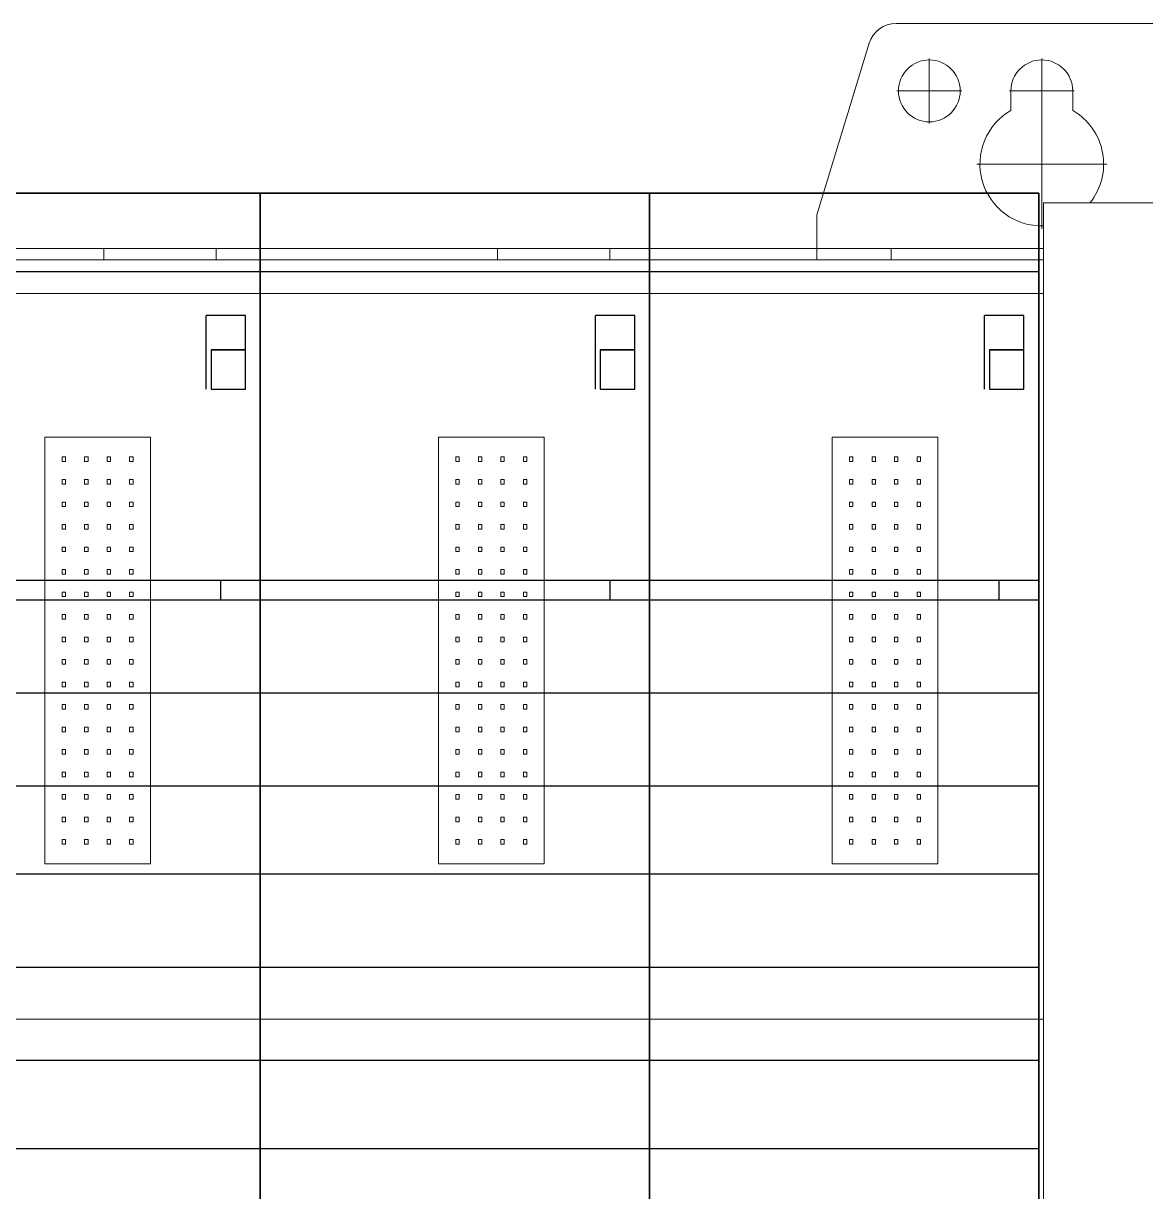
# Model space of a CAD drawing. Header units: millimetres. Extents: x 0 to 3780, y 0 to 2673.
# Drawn here: x 579.9 to 679.7, y 282.2 to 386 of the extents above; entities that cross this region are included whole.
import ezdxf

# ---------------------------------------------------------------- set-up
doc = ezdxf.new("R2010")
doc.units = ezdxf.units.MM
for name, color, linetype, lineweight in [('AM_0', 7, 'Continuous', 5), ('AM_7', 7, 'Continuous', 5), ('AM_9', 6, 'Continuous', 5), ('EPLAN102', 7, 'Continuous', 5)]:
    doc.layers.add(name, color=color, linetype=linetype, lineweight=lineweight)

msp = doc.modelspace()

# ---------------------------------------------------------------- linework, layer by layer
at = {"layer": 'AM_0'}
for p, q in [((683.39, 386.03), (657.48, 386.03)), ((655.09, 384.26), (650.43, 369.03)), ((667.68, 380.03), (667.68, 378.29)), ((673.18, 378.29), (673.18, 380.03)), ((680.48, 370.08), (670.58, 370.08)), ((670.58, 370.08), (670.58, 224.8)), ((650.43, 369.03), (650.43, 366.03)), ((495.23, 366.03), (670.58, 366.03)), ((495.23, 365.03), (670.58, 365.03)), ((670.58, 362.02), (495.23, 362.02)), ((591.19, 349.25), (581.79, 349.25)), ((581.79, 349.25), (581.79, 311.35)), ((591.19, 311.35), (591.19, 349.25)), ((626.19, 349.25), (616.79, 349.25)), ((616.79, 349.25), (616.79, 311.35)), ((626.19, 311.35), (626.19, 349.25)), ((661.19, 349.25), (651.79, 349.25)), ((651.79, 349.25), (651.79, 311.35)), ((661.19, 311.35), (661.19, 349.25)), ((583.34, 347.5), (583.34, 347.09)), ((583.64, 347.5), (583.34, 347.5)), ((583.34, 347.09), (583.64, 347.09)), ((583.64, 347.09), (583.64, 347.5)), ((585.34, 347.5), (585.34, 347.09)), ((585.64, 347.5), (585.34, 347.5)), ((585.34, 347.09), (585.64, 347.09)), ((585.64, 347.09), (585.64, 347.5)), ((587.34, 347.5), (587.34, 347.09)), ((587.64, 347.5), (587.34, 347.5)), ((587.34, 347.09), (587.64, 347.09)), ((587.64, 347.09), (587.64, 347.5)), ((589.34, 347.5), (589.34, 347.09)), ((589.64, 347.5), (589.34, 347.5)), ((589.34, 347.09), (589.64, 347.09)), ((589.64, 347.09), (589.64, 347.5)), ((618.34, 347.5), (618.34, 347.09)), ((618.64, 347.5), (618.34, 347.5)), ((618.34, 347.09), (618.64, 347.09)), ((618.64, 347.09), (618.64, 347.5)), ((620.34, 347.5), (620.34, 347.09)), ((620.64, 347.5), (620.34, 347.5)), ((620.34, 347.09), (620.64, 347.09)), ((620.64, 347.09), (620.64, 347.5)), ((622.34, 347.5), (622.34, 347.09)), ((622.64, 347.5), (622.34, 347.5)), ((622.34, 347.09), (622.64, 347.09)), ((622.64, 347.09), (622.64, 347.5)), ((624.34, 347.5), (624.34, 347.09)), ((624.64, 347.5), (624.34, 347.5)), ((624.34, 347.09), (624.64, 347.09)), ((624.64, 347.09), (624.64, 347.5)), ((653.34, 347.5), (653.34, 347.09)), ((653.64, 347.5), (653.34, 347.5)), ((653.34, 347.09), (653.64, 347.09)), ((653.64, 347.09), (653.64, 347.5)), ((655.34, 347.5), (655.34, 347.09)), ((655.64, 347.5), (655.34, 347.5)), ((655.34, 347.09), (655.64, 347.09)), ((655.64, 347.09), (655.64, 347.5)), ((657.34, 347.5), (657.34, 347.09)), ((657.64, 347.5), (657.34, 347.5)), ((657.34, 347.09), (657.64, 347.09)), ((657.64, 347.09), (657.64, 347.5)), ((659.34, 347.5), (659.34, 347.09)), ((659.64, 347.5), (659.34, 347.5)), ((659.34, 347.09), (659.64, 347.09)), ((659.64, 347.09), (659.64, 347.5)), ((583.34, 345.5), (583.34, 345.09)), ((583.64, 345.5), (583.34, 345.5)), ((583.34, 345.09), (583.64, 345.09)), ((583.64, 345.09), (583.64, 345.5)), ((585.34, 345.5), (585.34, 345.09)), ((585.64, 345.5), (585.34, 345.5)), ((585.34, 345.09), (585.64, 345.09)), ((585.64, 345.09), (585.64, 345.5)), ((587.34, 345.5), (587.34, 345.09)), ((587.64, 345.5), (587.34, 345.5)), ((587.34, 345.09), (587.64, 345.09)), ((587.64, 345.09), (587.64, 345.5)), ((589.34, 345.5), (589.34, 345.09)), ((589.64, 345.5), (589.34, 345.5)), ((589.34, 345.09), (589.64, 345.09)), ((589.64, 345.09), (589.64, 345.5)), ((618.34, 345.5), (618.34, 345.09)), ((618.64, 345.5), (618.34, 345.5)), ((618.34, 345.09), (618.64, 345.09)), ((618.64, 345.09), (618.64, 345.5)), ((620.34, 345.5), (620.34, 345.09)), ((620.64, 345.5), (620.34, 345.5)), ((620.34, 345.09), (620.64, 345.09)), ((620.64, 345.09), (620.64, 345.5)), ((622.34, 345.5), (622.34, 345.09)), ((622.64, 345.5), (622.34, 345.5)), ((622.34, 345.09), (622.64, 345.09)), ((622.64, 345.09), (622.64, 345.5)), ((624.34, 345.5), (624.34, 345.09)), ((624.64, 345.5), (624.34, 345.5)), ((624.34, 345.09), (624.64, 345.09)), ((624.64, 345.09), (624.64, 345.5)), ((653.34, 345.5), (653.34, 345.09)), ((653.64, 345.5), (653.34, 345.5)), ((653.34, 345.09), (653.64, 345.09)), ((653.64, 345.09), (653.64, 345.5)), ((655.34, 345.5), (655.34, 345.09)), ((655.64, 345.5), (655.34, 345.5)), ((655.34, 345.09), (655.64, 345.09)), ((655.64, 345.09), (655.64, 345.5)), ((657.64, 345.5), (657.34, 345.5)), ((657.34, 345.5), (657.34, 345.09)), ((657.34, 345.09), (657.64, 345.09)), ((657.64, 345.09), (657.64, 345.5)), ((659.34, 345.5), (659.34, 345.09)), ((659.64, 345.5), (659.34, 345.5)), ((659.34, 345.09), (659.64, 345.09)), ((659.64, 345.09), (659.64, 345.5)), ((583.34, 343.5), (583.34, 343.09)), ((583.64, 343.5), (583.34, 343.5)), ((583.34, 343.09), (583.64, 343.09)), ((583.64, 343.09), (583.64, 343.5)), ((585.34, 343.5), (585.34, 343.09)), ((585.64, 343.5), (585.34, 343.5)), ((585.34, 343.09), (585.64, 343.09)), ((585.64, 343.09), (585.64, 343.5)), ((587.34, 343.5), (587.34, 343.09)), ((587.64, 343.5), (587.34, 343.5)), ((587.34, 343.09), (587.64, 343.09)), ((587.64, 343.09), (587.64, 343.5)), ((589.34, 343.5), (589.34, 343.09)), ((589.64, 343.5), (589.34, 343.5)), ((589.34, 343.09), (589.64, 343.09)), ((589.64, 343.09), (589.64, 343.5)), ((618.34, 343.5), (618.34, 343.09)), ((618.64, 343.5), (618.34, 343.5)), ((618.34, 343.09), (618.64, 343.09)), ((618.64, 343.09), (618.64, 343.5)), ((620.34, 343.5), (620.34, 343.09)), ((620.64, 343.5), (620.34, 343.5)), ((620.34, 343.09), (620.64, 343.09)), ((620.64, 343.09), (620.64, 343.5)), ((622.34, 343.5), (622.34, 343.09)), ((622.64, 343.5), (622.34, 343.5)), ((622.34, 343.09), (622.64, 343.09)), ((622.64, 343.09), (622.64, 343.5)), ((624.34, 343.5), (624.34, 343.09)), ((624.64, 343.5), (624.34, 343.5)), ((624.34, 343.09), (624.64, 343.09)), ((624.64, 343.09), (624.64, 343.5)), ((653.34, 343.5), (653.34, 343.09)), ((653.64, 343.5), (653.34, 343.5)), ((653.34, 343.09), (653.64, 343.09)), ((653.64, 343.09), (653.64, 343.5)), ((655.34, 343.5), (655.34, 343.09)), ((655.64, 343.5), (655.34, 343.5)), ((655.34, 343.09), (655.64, 343.09)), ((655.64, 343.09), (655.64, 343.5)), ((657.34, 343.5), (657.34, 343.09)), ((657.64, 343.5), (657.34, 343.5)), ((657.34, 343.09), (657.64, 343.09)), ((657.64, 343.09), (657.64, 343.5)), ((659.64, 343.5), (659.34, 343.5)), ((659.34, 343.5), (659.34, 343.09)), ((659.34, 343.09), (659.64, 343.09)), ((659.64, 343.09), (659.64, 343.5)), ((583.34, 341.5), (583.34, 341.09)), ((583.64, 341.5), (583.34, 341.5)), ((583.34, 341.09), (583.64, 341.09)), ((583.64, 341.09), (583.64, 341.5)), ((585.34, 341.5), (585.34, 341.09)), ((585.64, 341.5), (585.34, 341.5)), ((585.34, 341.09), (585.64, 341.09)), ((585.64, 341.09), (585.64, 341.5)), ((587.34, 341.5), (587.34, 341.09)), ((587.64, 341.5), (587.34, 341.5)), ((587.34, 341.09), (587.64, 341.09)), ((587.64, 341.09), (587.64, 341.5)), ((589.34, 341.5), (589.34, 341.09)), ((589.64, 341.5), (589.34, 341.5)), ((589.34, 341.09), (589.64, 341.09)), ((589.64, 341.09), (589.64, 341.5)), ((618.64, 341.5), (618.34, 341.5)), ((618.34, 341.5), (618.34, 341.09)), ((618.34, 341.09), (618.64, 341.09)), ((618.64, 341.09), (618.64, 341.5)), ((620.34, 341.5), (620.34, 341.09)), ((620.64, 341.5), (620.34, 341.5)), ((620.34, 341.09), (620.64, 341.09)), ((620.64, 341.09), (620.64, 341.5)), ((622.34, 341.5), (622.34, 341.09)), ((622.64, 341.5), (622.34, 341.5)), ((622.34, 341.09), (622.64, 341.09)), ((622.64, 341.09), (622.64, 341.5)), ((624.34, 341.5), (624.34, 341.09)), ((624.64, 341.5), (624.34, 341.5)), ((624.34, 341.09), (624.64, 341.09)), ((624.64, 341.09), (624.64, 341.5)), ((653.34, 341.5), (653.34, 341.09)), ((653.64, 341.5), (653.34, 341.5)), ((653.34, 341.09), (653.64, 341.09)), ((653.64, 341.09), (653.64, 341.5)), ((655.34, 341.5), (655.34, 341.09)), ((655.64, 341.5), (655.34, 341.5)), ((655.34, 341.09), (655.64, 341.09)), ((655.64, 341.09), (655.64, 341.5)), ((657.34, 341.5), (657.34, 341.09)), ((657.64, 341.5), (657.34, 341.5)), ((657.34, 341.09), (657.64, 341.09)), ((657.64, 341.09), (657.64, 341.5)), ((659.34, 341.5), (659.34, 341.09)), ((659.64, 341.5), (659.34, 341.5)), ((659.34, 341.09), (659.64, 341.09)), ((659.64, 341.09), (659.64, 341.5)), ((583.34, 339.5), (583.34, 339.09)), ((583.64, 339.5), (583.34, 339.5)), ((583.64, 339.09), (583.64, 339.5)), ((585.34, 339.5), (585.34, 339.09)), ((585.64, 339.5), (585.34, 339.5)), ((585.64, 339.09), (585.64, 339.5)), ((587.34, 339.5), (587.34, 339.09)), ((587.64, 339.5), (587.34, 339.5)), ((587.64, 339.09), (587.64, 339.5)), ((589.34, 339.5), (589.34, 339.09)), ((589.64, 339.5), (589.34, 339.5)), ((589.64, 339.09), (589.64, 339.5)), ((618.34, 339.5), (618.34, 339.09)), ((618.64, 339.5), (618.34, 339.5)), ((618.64, 339.09), (618.64, 339.5)), ((620.34, 339.5), (620.34, 339.09)), ((620.64, 339.5), (620.34, 339.5)), ((620.64, 339.09), (620.64, 339.5)), ((622.34, 339.5), (622.34, 339.09)), ((622.64, 339.5), (622.34, 339.5)), ((622.64, 339.09), (622.64, 339.5)), ((624.34, 339.5), (624.34, 339.09)), ((624.64, 339.5), (624.34, 339.5)), ((624.64, 339.09), (624.64, 339.5)), ((653.34, 339.5), (653.34, 339.09)), ((653.64, 339.5), (653.34, 339.5)), ((653.64, 339.09), (653.64, 339.5)), ((655.34, 339.5), (655.34, 339.09)), ((655.64, 339.5), (655.34, 339.5)), ((655.64, 339.09), (655.64, 339.5)), ((657.34, 339.5), (657.34, 339.09)), ((657.64, 339.5), (657.34, 339.5)), ((657.64, 339.09), (657.64, 339.5)), ((659.34, 339.5), (659.34, 339.09)), ((659.64, 339.5), (659.34, 339.5)), ((659.64, 339.09), (659.64, 339.5)), ((583.34, 339.09), (583.64, 339.09)), ((585.34, 339.09), (585.64, 339.09)), ((587.34, 339.09), (587.64, 339.09)), ((589.34, 339.09), (589.64, 339.09)), ((618.34, 339.09), (618.64, 339.09)), ((620.34, 339.09), (620.64, 339.09)), ((622.34, 339.09), (622.64, 339.09)), ((624.34, 339.09), (624.64, 339.09)), ((653.34, 339.09), (653.64, 339.09)), ((655.34, 339.09), (655.64, 339.09)), ((657.34, 339.09), (657.64, 339.09)), ((659.34, 339.09), (659.64, 339.09)), ((583.34, 337.5), (583.34, 337.09)), ((583.64, 337.5), (583.34, 337.5)), ((583.64, 337.09), (583.64, 337.5)), ((585.34, 337.5), (585.34, 337.09)), ((585.64, 337.5), (585.34, 337.5)), ((585.64, 337.09), (585.64, 337.5)), ((587.34, 337.5), (587.34, 337.09)), ((587.64, 337.5), (587.34, 337.5)), ((587.64, 337.09), (587.64, 337.5)), ((589.34, 337.5), (589.34, 337.09)), ((589.64, 337.5), (589.34, 337.5)), ((589.64, 337.09), (589.64, 337.5)), ((618.34, 337.5), (618.34, 337.09)), ((618.64, 337.5), (618.34, 337.5)), ((618.64, 337.09), (618.64, 337.5)), ((620.34, 337.5), (620.34, 337.09)), ((620.64, 337.5), (620.34, 337.5)), ((620.64, 337.09), (620.64, 337.5)), ((622.34, 337.5), (622.34, 337.09)), ((622.64, 337.5), (622.34, 337.5)), ((622.64, 337.09), (622.64, 337.5)), ((624.34, 337.5), (624.34, 337.09)), ((624.64, 337.5), (624.34, 337.5)), ((624.64, 337.09), (624.64, 337.5)), ((653.34, 337.5), (653.34, 337.09)), ((653.64, 337.5), (653.34, 337.5)), ((653.64, 337.09), (653.64, 337.5)), ((655.34, 337.5), (655.34, 337.09)), ((655.64, 337.5), (655.34, 337.5)), ((655.64, 337.09), (655.64, 337.5)), ((657.34, 337.5), (657.34, 337.09)), ((657.64, 337.5), (657.34, 337.5)), ((657.64, 337.09), (657.64, 337.5)), ((659.34, 337.5), (659.34, 337.09)), ((659.64, 337.5), (659.34, 337.5)), ((659.64, 337.09), (659.64, 337.5)), ((583.34, 337.09), (583.64, 337.09)), ((585.34, 337.09), (585.64, 337.09)), ((587.34, 337.09), (587.64, 337.09)), ((589.34, 337.09), (589.64, 337.09)), ((618.34, 337.09), (618.64, 337.09)), ((620.34, 337.09), (620.64, 337.09)), ((622.34, 337.09), (622.64, 337.09)), ((624.34, 337.09), (624.64, 337.09)), ((653.34, 337.09), (653.64, 337.09)), ((655.34, 337.09), (655.64, 337.09)), ((657.34, 337.09), (657.64, 337.09)), ((659.34, 337.09), (659.64, 337.09)), ((583.34, 335.5), (583.34, 335.09)), ((583.64, 335.5), (583.34, 335.5)), ((583.64, 335.09), (583.64, 335.5)), ((585.34, 335.5), (585.34, 335.09)), ((585.64, 335.5), (585.34, 335.5)), ((585.64, 335.09), (585.64, 335.5)), ((587.34, 335.5), (587.34, 335.09)), ((587.64, 335.5), (587.34, 335.5)), ((587.64, 335.09), (587.64, 335.5)), ((589.34, 335.5), (589.34, 335.09)), ((589.64, 335.5), (589.34, 335.5)), ((589.64, 335.09), (589.64, 335.5)), ((618.34, 335.5), (618.34, 335.09)), ((618.64, 335.5), (618.34, 335.5)), ((618.64, 335.09), (618.64, 335.5)), ((620.34, 335.5), (620.34, 335.09)), ((620.64, 335.5), (620.34, 335.5)), ((620.64, 335.09), (620.64, 335.5)), ((622.34, 335.5), (622.34, 335.09)), ((622.64, 335.5), (622.34, 335.5)), ((622.64, 335.09), (622.64, 335.5)), ((624.34, 335.5), (624.34, 335.09)), ((624.64, 335.5), (624.34, 335.5)), ((624.64, 335.09), (624.64, 335.5)), ((653.34, 335.5), (653.34, 335.09)), ((653.64, 335.5), (653.34, 335.5)), ((653.64, 335.09), (653.64, 335.5)), ((655.34, 335.5), (655.34, 335.09)), ((655.64, 335.5), (655.34, 335.5)), ((655.64, 335.09), (655.64, 335.5)), ((657.34, 335.5), (657.34, 335.09)), ((657.64, 335.5), (657.34, 335.5)), ((657.64, 335.09), (657.64, 335.5)), ((659.34, 335.5), (659.34, 335.09)), ((659.64, 335.5), (659.34, 335.5)), ((659.64, 335.09), (659.64, 335.5)), ((583.34, 335.09), (583.64, 335.09)), ((585.34, 335.09), (585.64, 335.09)), ((587.34, 335.09), (587.64, 335.09)), ((589.34, 335.09), (589.64, 335.09)), ((618.34, 335.09), (618.64, 335.09)), ((620.34, 335.09), (620.64, 335.09)), ((622.34, 335.09), (622.64, 335.09)), ((624.34, 335.09), (624.64, 335.09)), ((653.34, 335.09), (653.64, 335.09)), ((655.34, 335.09), (655.64, 335.09)), ((657.34, 335.09), (657.64, 335.09)), ((659.34, 335.09), (659.64, 335.09)), ((583.34, 333.5), (583.34, 333.09)), ((583.64, 333.5), (583.34, 333.5)), ((583.64, 333.09), (583.64, 333.5)), ((585.34, 333.5), (585.34, 333.09)), ((585.64, 333.5), (585.34, 333.5)), ((585.64, 333.09), (585.64, 333.5)), ((587.34, 333.5), (587.34, 333.09)), ((587.64, 333.5), (587.34, 333.5)), ((587.64, 333.09), (587.64, 333.5)), ((589.34, 333.5), (589.34, 333.09)), ((589.64, 333.5), (589.34, 333.5)), ((589.64, 333.09), (589.64, 333.5)), ((618.34, 333.5), (618.34, 333.09)), ((618.64, 333.5), (618.34, 333.5)), ((618.64, 333.09), (618.64, 333.5)), ((620.34, 333.5), (620.34, 333.09)), ((620.64, 333.5), (620.34, 333.5)), ((620.64, 333.09), (620.64, 333.5)), ((622.34, 333.5), (622.34, 333.09)), ((622.64, 333.5), (622.34, 333.5)), ((622.64, 333.09), (622.64, 333.5)), ((624.34, 333.5), (624.34, 333.09)), ((624.64, 333.5), (624.34, 333.5)), ((624.64, 333.09), (624.64, 333.5)), ((653.64, 333.5), (653.34, 333.5)), ((653.34, 333.5), (653.34, 333.09)), ((653.64, 333.09), (653.64, 333.5)), ((655.34, 333.5), (655.34, 333.09)), ((655.64, 333.5), (655.34, 333.5)), ((655.64, 333.09), (655.64, 333.5)), ((657.34, 333.5), (657.34, 333.09)), ((657.64, 333.5), (657.34, 333.5)), ((657.64, 333.09), (657.64, 333.5)), ((659.34, 333.5), (659.34, 333.09)), ((659.64, 333.5), (659.34, 333.5)), ((659.64, 333.09), (659.64, 333.5)), ((583.34, 333.09), (583.64, 333.09)), ((585.34, 333.09), (585.64, 333.09)), ((587.34, 333.09), (587.64, 333.09)), ((589.34, 333.09), (589.64, 333.09)), ((618.34, 333.09), (618.64, 333.09)), ((620.34, 333.09), (620.64, 333.09)), ((622.34, 333.09), (622.64, 333.09)), ((624.34, 333.09), (624.64, 333.09)), ((653.34, 333.09), (653.64, 333.09)), ((655.34, 333.09), (655.64, 333.09)), ((657.34, 333.09), (657.64, 333.09)), ((659.34, 333.09), (659.64, 333.09)), ((583.34, 331.5), (583.34, 331.09)), ((583.64, 331.5), (583.34, 331.5)), ((583.64, 331.09), (583.64, 331.5)), ((585.34, 331.5), (585.34, 331.09)), ((585.64, 331.5), (585.34, 331.5)), ((585.64, 331.09), (585.64, 331.5)), ((587.34, 331.5), (587.34, 331.09)), ((587.64, 331.5), (587.34, 331.5)), ((587.64, 331.09), (587.64, 331.5)), ((589.34, 331.5), (589.34, 331.09)), ((589.64, 331.5), (589.34, 331.5)), ((589.64, 331.09), (589.64, 331.5)), ((618.64, 331.5), (618.34, 331.5)), ((618.34, 331.5), (618.34, 331.09)), ((618.64, 331.09), (618.64, 331.5)), ((620.34, 331.5), (620.34, 331.09)), ((620.64, 331.5), (620.34, 331.5)), ((620.64, 331.09), (620.64, 331.5)), ((622.34, 331.5), (622.34, 331.09)), ((622.64, 331.5), (622.34, 331.5)), ((622.64, 331.09), (622.64, 331.5)), ((624.34, 331.5), (624.34, 331.09)), ((624.64, 331.5), (624.34, 331.5)), ((624.64, 331.09), (624.64, 331.5)), ((653.34, 331.5), (653.34, 331.09)), ((653.64, 331.5), (653.34, 331.5)), ((653.64, 331.09), (653.64, 331.5)), ((655.34, 331.5), (655.34, 331.09)), ((655.64, 331.5), (655.34, 331.5)), ((655.64, 331.09), (655.64, 331.5)), ((657.34, 331.5), (657.34, 331.09)), ((657.64, 331.5), (657.34, 331.5)), ((657.64, 331.09), (657.64, 331.5)), ((659.34, 331.5), (659.34, 331.09)), ((659.64, 331.5), (659.34, 331.5)), ((659.64, 331.09), (659.64, 331.5)), ((583.34, 331.09), (583.64, 331.09)), ((585.34, 331.09), (585.64, 331.09)), ((587.34, 331.09), (587.64, 331.09)), ((589.34, 331.09), (589.64, 331.09)), ((618.34, 331.09), (618.64, 331.09)), ((620.34, 331.09), (620.64, 331.09)), ((622.34, 331.09), (622.64, 331.09)), ((624.34, 331.09), (624.64, 331.09)), ((653.34, 331.09), (653.64, 331.09)), ((655.34, 331.09), (655.64, 331.09)), ((657.34, 331.09), (657.64, 331.09)), ((659.34, 331.09), (659.64, 331.09)), ((583.34, 329.5), (583.34, 329.09)), ((583.64, 329.5), (583.34, 329.5)), ((583.34, 329.09), (583.64, 329.09)), ((583.64, 329.09), (583.64, 329.5)), ((585.34, 329.5), (585.34, 329.09)), ((585.64, 329.5), (585.34, 329.5)), ((585.34, 329.09), (585.64, 329.09)), ((585.64, 329.09), (585.64, 329.5)), ((587.34, 329.5), (587.34, 329.09)), ((587.64, 329.5), (587.34, 329.5)), ((587.34, 329.09), (587.64, 329.09)), ((587.64, 329.09), (587.64, 329.5)), ((589.34, 329.5), (589.34, 329.09)), ((589.64, 329.5), (589.34, 329.5)), ((589.34, 329.09), (589.64, 329.09)), ((589.64, 329.09), (589.64, 329.5)), ((618.64, 329.5), (618.34, 329.5)), ((618.34, 329.5), (618.34, 329.09)), ((618.34, 329.09), (618.64, 329.09)), ((618.64, 329.09), (618.64, 329.5)), ((620.34, 329.5), (620.34, 329.09)), ((620.64, 329.5), (620.34, 329.5)), ((620.34, 329.09), (620.64, 329.09)), ((620.64, 329.09), (620.64, 329.5)), ((622.34, 329.5), (622.34, 329.09)), ((622.64, 329.5), (622.34, 329.5)), ((622.34, 329.09), (622.64, 329.09)), ((622.64, 329.09), (622.64, 329.5)), ((624.34, 329.5), (624.34, 329.09)), ((624.64, 329.5), (624.34, 329.5)), ((624.34, 329.09), (624.64, 329.09)), ((624.64, 329.09), (624.64, 329.5)), ((653.64, 329.5), (653.34, 329.5)), ((653.34, 329.5), (653.34, 329.09)), ((653.34, 329.09), (653.64, 329.09)), ((653.64, 329.09), (653.64, 329.5)), ((655.34, 329.5), (655.34, 329.09)), ((655.64, 329.5), (655.34, 329.5)), ((655.34, 329.09), (655.64, 329.09)), ((655.64, 329.09), (655.64, 329.5)), ((657.34, 329.5), (657.34, 329.09)), ((657.64, 329.5), (657.34, 329.5)), ((657.34, 329.09), (657.64, 329.09)), ((657.64, 329.09), (657.64, 329.5)), ((659.34, 329.5), (659.34, 329.09)), ((659.64, 329.5), (659.34, 329.5)), ((659.34, 329.09), (659.64, 329.09)), ((659.64, 329.09), (659.64, 329.5)), ((583.34, 327.5), (583.34, 327.09)), ((583.64, 327.5), (583.34, 327.5)), ((583.34, 327.09), (583.64, 327.09)), ((583.64, 327.09), (583.64, 327.5)), ((585.34, 327.5), (585.34, 327.09)), ((585.64, 327.5), (585.34, 327.5)), ((585.34, 327.09), (585.64, 327.09)), ((585.64, 327.09), (585.64, 327.5)), ((587.64, 327.5), (587.34, 327.5)), ((587.34, 327.5), (587.34, 327.09)), ((587.34, 327.09), (587.64, 327.09)), ((587.64, 327.09), (587.64, 327.5)), ((589.34, 327.5), (589.34, 327.09)), ((589.64, 327.5), (589.34, 327.5)), ((589.34, 327.09), (589.64, 327.09)), ((589.64, 327.09), (589.64, 327.5)), ((618.64, 327.5), (618.34, 327.5)), ((618.34, 327.5), (618.34, 327.09)), ((618.34, 327.09), (618.64, 327.09)), ((618.64, 327.09), (618.64, 327.5)), ((620.34, 327.5), (620.34, 327.09)), ((620.64, 327.5), (620.34, 327.5)), ((620.34, 327.09), (620.64, 327.09)), ((620.64, 327.09), (620.64, 327.5)), ((622.34, 327.5), (622.34, 327.09)), ((622.64, 327.5), (622.34, 327.5)), ((622.34, 327.09), (622.64, 327.09)), ((622.64, 327.09), (622.64, 327.5)), ((624.34, 327.5), (624.34, 327.09)), ((624.64, 327.5), (624.34, 327.5)), ((624.34, 327.09), (624.64, 327.09)), ((624.64, 327.09), (624.64, 327.5)), ((653.64, 327.5), (653.34, 327.5)), ((653.34, 327.5), (653.34, 327.09)), ((653.34, 327.09), (653.64, 327.09)), ((653.64, 327.09), (653.64, 327.5)), ((655.34, 327.5), (655.34, 327.09)), ((655.64, 327.5), (655.34, 327.5)), ((655.34, 327.09), (655.64, 327.09)), ((655.64, 327.09), (655.64, 327.5)), ((657.34, 327.5), (657.34, 327.09)), ((657.64, 327.5), (657.34, 327.5)), ((657.34, 327.09), (657.64, 327.09)), ((657.64, 327.09), (657.64, 327.5)), ((659.34, 327.5), (659.34, 327.09)), ((659.64, 327.5), (659.34, 327.5)), ((659.34, 327.09), (659.64, 327.09)), ((659.64, 327.09), (659.64, 327.5)), ((583.34, 325.5), (583.34, 325.09)), ((583.64, 325.5), (583.34, 325.5)), ((583.34, 325.09), (583.64, 325.09)), ((583.64, 325.09), (583.64, 325.5)), ((585.34, 325.5), (585.34, 325.09)), ((585.64, 325.5), (585.34, 325.5)), ((585.34, 325.09), (585.64, 325.09)), ((585.64, 325.09), (585.64, 325.5)), ((587.34, 325.5), (587.34, 325.09)), ((587.64, 325.5), (587.34, 325.5)), ((587.34, 325.09), (587.64, 325.09)), ((587.64, 325.09), (587.64, 325.5)), ((589.34, 325.5), (589.34, 325.09)), ((589.64, 325.5), (589.34, 325.5)), ((589.34, 325.09), (589.64, 325.09)), ((589.64, 325.09), (589.64, 325.5)), ((618.64, 325.5), (618.34, 325.5)), ((618.34, 325.5), (618.34, 325.09)), ((618.34, 325.09), (618.64, 325.09)), ((618.64, 325.09), (618.64, 325.5)), ((620.34, 325.5), (620.34, 325.09)), ((620.64, 325.5), (620.34, 325.5)), ((620.34, 325.09), (620.64, 325.09)), ((620.64, 325.09), (620.64, 325.5)), ((622.34, 325.5), (622.34, 325.09)), ((622.64, 325.5), (622.34, 325.5)), ((622.34, 325.09), (622.64, 325.09)), ((622.64, 325.09), (622.64, 325.5)), ((624.34, 325.5), (624.34, 325.09)), ((624.64, 325.5), (624.34, 325.5)), ((624.34, 325.09), (624.64, 325.09)), ((624.64, 325.09), (624.64, 325.5)), ((653.34, 325.5), (653.34, 325.09)), ((653.64, 325.5), (653.34, 325.5)), ((653.34, 325.09), (653.64, 325.09)), ((653.64, 325.09), (653.64, 325.5)), ((655.34, 325.5), (655.34, 325.09)), ((655.64, 325.5), (655.34, 325.5)), ((655.34, 325.09), (655.64, 325.09)), ((655.64, 325.09), (655.64, 325.5)), ((657.34, 325.5), (657.34, 325.09)), ((657.64, 325.5), (657.34, 325.5)), ((657.34, 325.09), (657.64, 325.09)), ((657.64, 325.09), (657.64, 325.5)), ((659.64, 325.5), (659.34, 325.5)), ((659.34, 325.5), (659.34, 325.09)), ((659.34, 325.09), (659.64, 325.09)), ((659.64, 325.09), (659.64, 325.5)), ((583.34, 323.5), (583.34, 323.09)), ((583.64, 323.5), (583.34, 323.5)), ((583.34, 323.09), (583.64, 323.09)), ((583.64, 323.09), (583.64, 323.5)), ((585.34, 323.5), (585.34, 323.09)), ((585.64, 323.5), (585.34, 323.5)), ((585.34, 323.09), (585.64, 323.09)), ((585.64, 323.09), (585.64, 323.5)), ((587.34, 323.5), (587.34, 323.09)), ((587.64, 323.5), (587.34, 323.5)), ((587.34, 323.09), (587.64, 323.09)), ((587.64, 323.09), (587.64, 323.5)), ((589.34, 323.5), (589.34, 323.09)), ((589.64, 323.5), (589.34, 323.5)), ((589.34, 323.09), (589.64, 323.09)), ((589.64, 323.09), (589.64, 323.5)), ((618.34, 323.5), (618.34, 323.09)), ((618.64, 323.5), (618.34, 323.5)), ((618.34, 323.09), (618.64, 323.09)), ((618.64, 323.09), (618.64, 323.5)), ((620.34, 323.5), (620.34, 323.09)), ((620.64, 323.5), (620.34, 323.5)), ((620.34, 323.09), (620.64, 323.09)), ((620.64, 323.09), (620.64, 323.5)), ((622.34, 323.5), (622.34, 323.09)), ((622.64, 323.5), (622.34, 323.5)), ((622.34, 323.09), (622.64, 323.09)), ((622.64, 323.09), (622.64, 323.5)), ((624.34, 323.5), (624.34, 323.09)), ((624.64, 323.5), (624.34, 323.5)), ((624.34, 323.09), (624.64, 323.09)), ((624.64, 323.09), (624.64, 323.5)), ((653.64, 323.5), (653.34, 323.5)), ((653.34, 323.5), (653.34, 323.09)), ((653.34, 323.09), (653.64, 323.09)), ((653.64, 323.09), (653.64, 323.5)), ((655.34, 323.5), (655.34, 323.09)), ((655.64, 323.5), (655.34, 323.5)), ((655.34, 323.09), (655.64, 323.09)), ((655.64, 323.09), (655.64, 323.5)), ((657.34, 323.5), (657.34, 323.09)), ((657.64, 323.5), (657.34, 323.5)), ((657.34, 323.09), (657.64, 323.09)), ((657.64, 323.09), (657.64, 323.5)), ((659.34, 323.5), (659.34, 323.09)), ((659.64, 323.5), (659.34, 323.5)), ((659.34, 323.09), (659.64, 323.09)), ((659.64, 323.09), (659.64, 323.5)), ((583.34, 321.5), (583.34, 321.09)), ((583.64, 321.5), (583.34, 321.5)), ((583.34, 321.09), (583.64, 321.09)), ((583.64, 321.09), (583.64, 321.5)), ((585.34, 321.5), (585.34, 321.09)), ((585.64, 321.5), (585.34, 321.5)), ((585.34, 321.09), (585.64, 321.09)), ((585.64, 321.09), (585.64, 321.5)), ((587.34, 321.5), (587.34, 321.09)), ((587.64, 321.5), (587.34, 321.5)), ((587.34, 321.09), (587.64, 321.09)), ((587.64, 321.09), (587.64, 321.5)), ((589.34, 321.5), (589.34, 321.09)), ((589.64, 321.5), (589.34, 321.5)), ((589.34, 321.09), (589.64, 321.09)), ((589.64, 321.09), (589.64, 321.5)), ((618.34, 321.5), (618.34, 321.09)), ((618.64, 321.5), (618.34, 321.5)), ((618.34, 321.09), (618.64, 321.09)), ((618.64, 321.09), (618.64, 321.5)), ((620.34, 321.5), (620.34, 321.09)), ((620.64, 321.5), (620.34, 321.5)), ((620.34, 321.09), (620.64, 321.09)), ((620.64, 321.09), (620.64, 321.5)), ((622.34, 321.5), (622.34, 321.09)), ((622.64, 321.5), (622.34, 321.5)), ((622.34, 321.09), (622.64, 321.09)), ((622.64, 321.09), (622.64, 321.5)), ((624.34, 321.5), (624.34, 321.09)), ((624.64, 321.5), (624.34, 321.5)), ((624.34, 321.09), (624.64, 321.09)), ((624.64, 321.09), (624.64, 321.5)), ((653.64, 321.5), (653.34, 321.5)), ((653.34, 321.5), (653.34, 321.09)), ((653.34, 321.09), (653.64, 321.09)), ((653.64, 321.09), (653.64, 321.5)), ((655.34, 321.5), (655.34, 321.09)), ((655.64, 321.5), (655.34, 321.5)), ((655.34, 321.09), (655.64, 321.09)), ((655.64, 321.09), (655.64, 321.5)), ((657.34, 321.5), (657.34, 321.09)), ((657.64, 321.5), (657.34, 321.5)), ((657.34, 321.09), (657.64, 321.09)), ((657.64, 321.09), (657.64, 321.5)), ((659.34, 321.5), (659.34, 321.09)), ((659.64, 321.5), (659.34, 321.5)), ((659.34, 321.09), (659.64, 321.09)), ((659.64, 321.09), (659.64, 321.5)), ((583.34, 319.5), (583.34, 319.09)), ((583.64, 319.5), (583.34, 319.5)), ((583.34, 319.09), (583.64, 319.09)), ((583.64, 319.09), (583.64, 319.5)), ((585.34, 319.5), (585.34, 319.09)), ((585.64, 319.5), (585.34, 319.5)), ((585.34, 319.09), (585.64, 319.09)), ((585.64, 319.09), (585.64, 319.5)), ((587.34, 319.5), (587.34, 319.09)), ((587.64, 319.5), (587.34, 319.5)), ((587.34, 319.09), (587.64, 319.09)), ((587.64, 319.09), (587.64, 319.5)), ((589.34, 319.5), (589.34, 319.09)), ((589.64, 319.5), (589.34, 319.5)), ((589.34, 319.09), (589.64, 319.09)), ((589.64, 319.09), (589.64, 319.5)), ((618.34, 319.5), (618.34, 319.09)), ((618.64, 319.5), (618.34, 319.5)), ((618.34, 319.09), (618.64, 319.09)), ((618.64, 319.09), (618.64, 319.5)), ((620.34, 319.5), (620.34, 319.09)), ((620.64, 319.5), (620.34, 319.5)), ((620.34, 319.09), (620.64, 319.09)), ((620.64, 319.09), (620.64, 319.5)), ((622.34, 319.5), (622.34, 319.09)), ((622.64, 319.5), (622.34, 319.5)), ((622.34, 319.09), (622.64, 319.09)), ((622.64, 319.09), (622.64, 319.5)), ((624.34, 319.5), (624.34, 319.09)), ((624.64, 319.5), (624.34, 319.5)), ((624.34, 319.09), (624.64, 319.09)), ((624.64, 319.09), (624.64, 319.5)), ((653.64, 319.5), (653.34, 319.5)), ((653.34, 319.5), (653.34, 319.09)), ((653.34, 319.09), (653.64, 319.09)), ((653.64, 319.09), (653.64, 319.5)), ((655.34, 319.5), (655.34, 319.09)), ((655.64, 319.5), (655.34, 319.5)), ((655.34, 319.09), (655.64, 319.09)), ((655.64, 319.09), (655.64, 319.5)), ((657.34, 319.5), (657.34, 319.09)), ((657.64, 319.5), (657.34, 319.5)), ((657.34, 319.09), (657.64, 319.09)), ((657.64, 319.09), (657.64, 319.5)), ((659.34, 319.5), (659.34, 319.09)), ((659.64, 319.5), (659.34, 319.5)), ((659.34, 319.09), (659.64, 319.09)), ((659.64, 319.09), (659.64, 319.5)), ((583.34, 317.5), (583.34, 317.09)), ((583.64, 317.5), (583.34, 317.5)), ((583.34, 317.09), (583.64, 317.09)), ((583.64, 317.09), (583.64, 317.5)), ((585.34, 317.5), (585.34, 317.09)), ((585.64, 317.5), (585.34, 317.5)), ((585.34, 317.09), (585.64, 317.09)), ((585.64, 317.09), (585.64, 317.5)), ((587.34, 317.5), (587.34, 317.09)), ((587.64, 317.5), (587.34, 317.5)), ((587.34, 317.09), (587.64, 317.09)), ((587.64, 317.09), (587.64, 317.5)), ((589.34, 317.5), (589.34, 317.09)), ((589.64, 317.5), (589.34, 317.5)), ((589.34, 317.09), (589.64, 317.09)), ((589.64, 317.09), (589.64, 317.5)), ((618.34, 317.5), (618.34, 317.09)), ((618.64, 317.5), (618.34, 317.5)), ((618.34, 317.09), (618.64, 317.09)), ((618.64, 317.09), (618.64, 317.5)), ((620.34, 317.5), (620.34, 317.09)), ((620.64, 317.5), (620.34, 317.5)), ((620.34, 317.09), (620.64, 317.09)), ((620.64, 317.09), (620.64, 317.5)), ((622.34, 317.5), (622.34, 317.09)), ((622.64, 317.5), (622.34, 317.5)), ((622.34, 317.09), (622.64, 317.09)), ((622.64, 317.09), (622.64, 317.5)), ((624.34, 317.5), (624.34, 317.09)), ((624.64, 317.5), (624.34, 317.5)), ((624.34, 317.09), (624.64, 317.09)), ((624.64, 317.09), (624.64, 317.5)), ((653.64, 317.5), (653.34, 317.5)), ((653.34, 317.5), (653.34, 317.09)), ((653.34, 317.09), (653.64, 317.09)), ((653.64, 317.09), (653.64, 317.5)), ((655.34, 317.5), (655.34, 317.09)), ((655.64, 317.5), (655.34, 317.5)), ((655.34, 317.09), (655.64, 317.09)), ((655.64, 317.09), (655.64, 317.5)), ((657.34, 317.5), (657.34, 317.09)), ((657.64, 317.5), (657.34, 317.5)), ((657.34, 317.09), (657.64, 317.09)), ((657.64, 317.09), (657.64, 317.5)), ((659.34, 317.5), (659.34, 317.09)), ((659.64, 317.5), (659.34, 317.5)), ((659.34, 317.09), (659.64, 317.09)), ((659.64, 317.09), (659.64, 317.5)), ((583.34, 315.5), (583.34, 315.09)), ((583.64, 315.5), (583.34, 315.5)), ((583.34, 315.09), (583.64, 315.09)), ((583.64, 315.09), (583.64, 315.5)), ((585.34, 315.5), (585.34, 315.09)), ((585.64, 315.5), (585.34, 315.5)), ((585.34, 315.09), (585.64, 315.09)), ((585.64, 315.09), (585.64, 315.5)), ((587.34, 315.5), (587.34, 315.09)), ((587.64, 315.5), (587.34, 315.5)), ((587.34, 315.09), (587.64, 315.09)), ((587.64, 315.09), (587.64, 315.5)), ((589.34, 315.5), (589.34, 315.09)), ((589.64, 315.5), (589.34, 315.5)), ((589.34, 315.09), (589.64, 315.09)), ((589.64, 315.09), (589.64, 315.5)), ((618.34, 315.5), (618.34, 315.09)), ((618.64, 315.5), (618.34, 315.5)), ((618.34, 315.09), (618.64, 315.09)), ((618.64, 315.09), (618.64, 315.5)), ((620.34, 315.5), (620.34, 315.09)), ((620.64, 315.5), (620.34, 315.5)), ((620.34, 315.09), (620.64, 315.09)), ((620.64, 315.09), (620.64, 315.5)), ((622.34, 315.5), (622.34, 315.09)), ((622.64, 315.5), (622.34, 315.5)), ((622.34, 315.09), (622.64, 315.09)), ((622.64, 315.09), (622.64, 315.5)), ((624.34, 315.5), (624.34, 315.09)), ((624.64, 315.5), (624.34, 315.5)), ((624.34, 315.09), (624.64, 315.09)), ((624.64, 315.09), (624.64, 315.5)), ((653.64, 315.5), (653.34, 315.5)), ((653.34, 315.5), (653.34, 315.09)), ((653.34, 315.09), (653.64, 315.09)), ((653.64, 315.09), (653.64, 315.5)), ((655.34, 315.5), (655.34, 315.09)), ((655.64, 315.5), (655.34, 315.5)), ((655.34, 315.09), (655.64, 315.09)), ((655.64, 315.09), (655.64, 315.5)), ((657.34, 315.5), (657.34, 315.09)), ((657.64, 315.5), (657.34, 315.5)), ((657.34, 315.09), (657.64, 315.09)), ((657.64, 315.09), (657.64, 315.5)), ((659.64, 315.5), (659.34, 315.5)), ((659.34, 315.5), (659.34, 315.09)), ((659.34, 315.09), (659.64, 315.09)), ((659.64, 315.09), (659.64, 315.5)), ((583.34, 313.5), (583.34, 313.09)), ((583.64, 313.5), (583.34, 313.5)), ((583.64, 313.09), (583.64, 313.5)), ((585.34, 313.5), (585.34, 313.09)), ((585.64, 313.5), (585.34, 313.5)), ((585.64, 313.09), (585.64, 313.5)), ((587.34, 313.5), (587.34, 313.09)), ((587.64, 313.5), (587.34, 313.5)), ((587.64, 313.09), (587.64, 313.5)), ((589.34, 313.5), (589.34, 313.09)), ((589.64, 313.5), (589.34, 313.5)), ((589.64, 313.09), (589.64, 313.5)), ((618.34, 313.5), (618.34, 313.09)), ((618.64, 313.5), (618.34, 313.5)), ((618.64, 313.09), (618.64, 313.5)), ((620.34, 313.5), (620.34, 313.09)), ((620.64, 313.5), (620.34, 313.5)), ((620.64, 313.09), (620.64, 313.5)), ((622.34, 313.5), (622.34, 313.09)), ((622.64, 313.5), (622.34, 313.5)), ((622.64, 313.09), (622.64, 313.5)), ((624.34, 313.5), (624.34, 313.09)), ((624.64, 313.5), (624.34, 313.5)), ((624.64, 313.09), (624.64, 313.5)), ((653.34, 313.5), (653.34, 313.09)), ((653.64, 313.5), (653.34, 313.5)), ((653.64, 313.09), (653.64, 313.5)), ((655.34, 313.5), (655.34, 313.09)), ((655.64, 313.5), (655.34, 313.5)), ((655.64, 313.09), (655.64, 313.5)), ((657.34, 313.5), (657.34, 313.09)), ((657.64, 313.5), (657.34, 313.5)), ((657.64, 313.09), (657.64, 313.5)), ((659.64, 313.5), (659.34, 313.5)), ((659.34, 313.5), (659.34, 313.09)), ((659.64, 313.09), (659.64, 313.5)), ((583.34, 313.09), (583.64, 313.09)), ((585.34, 313.09), (585.64, 313.09)), ((587.34, 313.09), (587.64, 313.09)), ((589.34, 313.09), (589.64, 313.09)), ((618.34, 313.09), (618.64, 313.09)), ((620.34, 313.09), (620.64, 313.09)), ((622.34, 313.09), (622.64, 313.09)), ((624.34, 313.09), (624.64, 313.09)), ((653.34, 313.09), (653.64, 313.09)), ((655.34, 313.09), (655.64, 313.09)), ((657.34, 313.09), (657.64, 313.09)), ((659.34, 313.09), (659.64, 313.09)), ((581.79, 311.35), (591.19, 311.35)), ((616.79, 311.35), (626.19, 311.35)), ((651.79, 311.35), (661.19, 311.35)), ((495.23, 297.55), (670.58, 297.55))]:
    msp.add_line(p, q, dxfattribs=at)
msp.add_circle((660.43, 380.03), 2.75, dxfattribs=at)
for centre, radius, start, end in [((657.48, 383.53), 2.5, 90, 163), ((670.43, 380.03), 2.75, 0, 180), ((670.43, 373.53), 5.5, 120, 271.5628), ((670.43, 373.53), 5.5, 321.1508, 60)]:
    msp.add_arc(centre, radius, start, end, dxfattribs=at)
at = {"layer": 'AM_7', "ltscale": 1.5}
for p, q in [((660.43, 377.14), (660.43, 382.92)), ((670.43, 367.76), (670.43, 382.92)), ((657.55, 380.03), (663.32, 380.03)), ((667.55, 380.03), (673.32, 380.03)), ((664.66, 373.53), (676.21, 373.53))]:
    msp.add_line(p, q, dxfattribs=at)
at = {"layer": 'AM_9', "ltscale": 2}
for p, q in [((587.03, 365.03), (587.03, 366.03)), ((597.03, 365.03), (597.03, 366.03)), ((622.03, 365.03), (622.03, 366.03)), ((632.03, 365.03), (632.03, 366.03)), ((650.43, 366.03), (650.43, 365.03)), ((657.03, 365.03), (657.03, 366.03))]:
    msp.add_line(p, q, dxfattribs=at)
at = {"layer": 'EPLAN102', "lineweight": 25, "ltscale": 36}
for p, q in [((600.95, 370.95), (566.35, 370.95)), ((635.55, 370.95), (600.95, 370.95)), ((670.16, 370.95), (635.56, 370.95)), ((566.35, 363.97), (600.95, 363.97)), ((600.95, 363.97), (635.55, 363.97)), ((635.56, 363.97), (670.16, 363.97)), ((596.14, 353.53), (596.14, 360.06)), ((599.64, 360.06), (596.14, 360.06)), ((599.64, 357.02), (599.64, 360.06)), ((630.74, 353.53), (630.74, 360.06)), ((634.24, 360.06), (630.74, 360.06)), ((634.24, 357.02), (634.24, 360.06)), ((665.34, 353.53), (665.34, 360.06)), ((668.84, 360.06), (665.34, 360.06)), ((668.84, 357.02), (668.84, 360.06)), ((596.58, 357.02), (599.64, 357.02)), ((596.58, 357.02), (596.58, 353.53)), ((599.64, 353.53), (599.64, 357.02)), ((631.18, 357.02), (634.24, 357.02)), ((631.18, 357.02), (631.18, 353.53)), ((634.24, 353.53), (634.24, 357.02)), ((665.78, 357.02), (668.84, 357.02)), ((665.78, 357.02), (665.78, 353.53)), ((668.84, 353.53), (668.84, 357.02)), ((596.58, 353.53), (599.64, 353.53)), ((631.18, 353.53), (634.24, 353.53)), ((665.78, 353.53), (668.84, 353.53)), ((566.35, 336.56), (600.95, 336.56)), ((597.45, 334.82), (597.45, 336.56)), ((600.95, 336.56), (635.55, 336.56)), ((632.05, 334.82), (632.05, 336.56)), ((635.56, 336.56), (670.16, 336.56)), ((666.65, 334.82), (666.65, 336.56)), ((566.35, 334.82), (600.95, 334.82)), ((600.95, 334.82), (635.55, 334.82)), ((635.56, 334.82), (670.16, 334.82)), ((566.35, 326.55), (600.95, 326.55)), ((600.95, 326.55), (635.55, 326.55)), ((635.56, 326.55), (670.16, 326.55)), ((566.35, 318.27), (600.95, 318.27)), ((600.95, 318.27), (635.55, 318.27)), ((635.56, 318.27), (670.16, 318.27)), ((566.35, 310.45), (600.95, 310.45)), ((600.95, 310.45), (635.55, 310.45)), ((635.56, 310.45), (670.16, 310.45)), ((566.35, 302.17), (600.95, 302.17)), ((600.95, 302.17), (635.55, 302.17)), ((635.56, 302.17), (670.16, 302.17)), ((566.35, 293.9), (600.95, 293.9)), ((600.95, 293.9), (635.55, 293.9)), ((635.56, 293.9), (670.16, 293.9)), ((566.35, 286.07), (600.95, 286.07)), ((600.95, 286.07), (635.55, 286.07)), ((635.56, 286.07), (670.16, 286.07))]:
    msp.add_line(p, q, dxfattribs=at)
for points in [[(600.95, 228.62), (566.35, 228.62), (566.35, 370.95), (600.95, 370.95)], [(566.35, 370.95), (566.35, 228.62), (600.95, 228.62), (600.95, 370.95)], [(635.55, 228.62), (600.95, 228.62), (600.95, 370.95), (635.55, 370.95)], [(600.95, 370.95), (600.95, 228.62), (635.55, 228.62), (635.55, 370.95)], [(670.16, 228.62), (635.56, 228.62), (635.56, 370.95), (670.16, 370.95)], [(635.56, 370.95), (635.56, 228.62), (670.16, 228.62), (670.16, 370.95)], [(599.64, 353.53), (599.64, 357.02), (596.58, 357.02), (596.58, 353.53)], [(634.24, 353.53), (634.24, 357.02), (631.18, 357.02), (631.18, 353.53)], [(668.84, 353.53), (668.84, 357.02), (665.78, 357.02), (665.78, 353.53)]]:
    msp.add_lwpolyline(points, close=True, dxfattribs=at)

doc.saveas('drawing.dxf')
